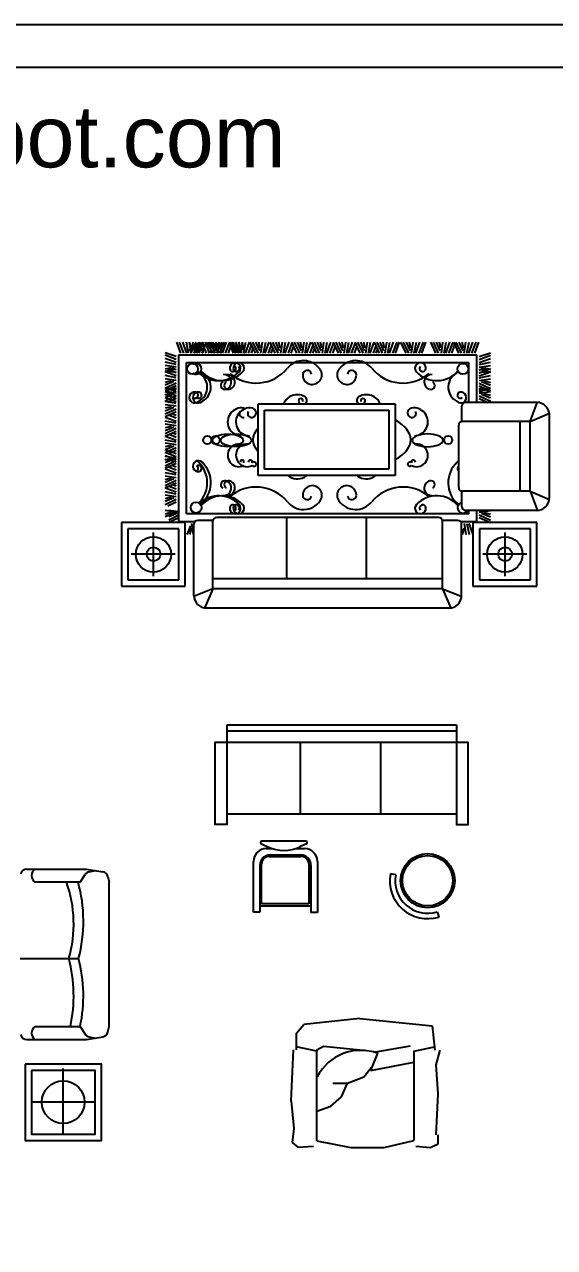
# Model space of a CAD drawing. Header units: inches. Extents: x 6.4 to 48.9, y 11.7 to 36.5.
# Drawn here: x 14.47 to 18.63, y 26.92 to 36.51 of the extents above; entities that cross this region are included whole.
import ezdxf

# ---------------------------------------------------------------- set-up
doc = ezdxf.new("R2010")
doc.units = ezdxf.units.IN
doc.header["$MEASUREMENT"] = 0
for name, color, linetype in [('02', 2, 'Continuous'), ('1', 1, 'Continuous'), ('4', 4, 'Continuous'), ('kadrbm', 4, 'Continuous')]:
    doc.layers.add(name, color=color, linetype=linetype)
doc.styles.add('bmmm', font='swissel.ttf')

# ---------------------------------------------------------------- blocks, each defined once
blk = doc.blocks.new('kadrbm')
at = {"layer": 'kadrbm', "color": 4}
blk.add_lwpolyline([(0, 0), (0, 24.7972), (21, 24.7972), (21, 0), (0, 0)], close=True, dxfattribs=at)
blk.add_lwpolyline([(20.6631, 0.3257), (20.6631, 24.4603), (0.3369, 24.4603), (0.3369, 0.3257), (20.6631, 0.3257)], dxfattribs=at)
at = {"layer": 'kadrbm', "color": 211, "true_color": 0xf674fb, "style": 'bmmm'}
blk.add_text('www.cad-libraries.blogspot.com', height=0.485134, dxfattribs=at).set_placement((0.5726, 23.6772))

msp = doc.modelspace()

# ---------------------------------------------------------------- linework, layer by layer
at = {"layer": '02'}
for p, q in [((15.6991, 33.9325), (15.6679, 34.019)), ((15.7219, 33.9325), (15.6878, 34.019)), ((15.746, 33.9325), (15.7148, 34.019)), ((15.7602, 33.9325), (15.7432, 34.019)), ((15.7798, 33.9708), (15.7684, 34.019)), ((15.7815, 33.9325), (15.7687, 34.019)), ((15.7755, 33.9509), (15.7696, 33.9645)), ((15.7841, 33.9325), (15.7968, 34.019)), ((15.7858, 33.9708), (15.7972, 34.019)), ((15.7901, 33.9509), (15.8199, 34.019)), ((15.8028, 33.9325), (15.844, 34.019)), ((15.8054, 33.9325), (15.8224, 34.019)), ((15.8196, 33.9325), (15.8508, 34.019)), ((15.8242, 33.9325), (15.8639, 34.019)), ((15.8437, 33.9325), (15.8778, 34.019)), ((15.8784, 33.9325), (15.8545, 33.9986)), ((15.8665, 33.9325), (15.8977, 34.019)), ((15.9011, 33.9325), (15.867, 34.019)), ((15.9253, 33.9325), (15.894, 34.019)), ((15.9483, 33.9325), (15.9085, 34.019)), ((15.9395, 33.9325), (15.9225, 34.019)), ((15.9696, 33.9325), (15.9284, 34.019)), ((15.9608, 33.9325), (15.948, 34.019)), ((15.9824, 33.9509), (15.9526, 34.019)), ((15.9651, 33.9708), (15.9764, 34.019)), ((15.9693, 33.9509), (15.9992, 34.019)), ((15.9867, 33.9708), (15.9753, 34.019)), ((15.9821, 33.9325), (16.0233, 34.019)), ((15.9909, 33.9325), (16.0037, 34.019)), ((16.0034, 33.9325), (16.0432, 34.019)), ((16.0122, 33.9325), (16.0293, 34.019)), ((16.0264, 33.9325), (16.0577, 34.019)), ((16.0506, 33.9325), (16.0847, 34.019)), ((16.0733, 33.9325), (16.0972, 33.9986)), ((16.1129, 33.9325), (16.0816, 34.019)), ((16.1276, 33.9325), (16.0878, 34.019)), ((16.1356, 33.9325), (16.1015, 34.019)), ((16.1489, 33.9325), (16.1077, 34.019)), ((16.1597, 33.9325), (16.1285, 34.019)), ((16.1617, 33.9509), (16.1318, 34.019)), ((16.1659, 33.9708), (16.1546, 34.019)), ((16.1739, 33.9325), (16.1569, 34.019)), ((16.1702, 33.9325), (16.183, 34.019)), ((16.1953, 33.9325), (16.1825, 34.019)), ((16.1915, 33.9325), (16.2086, 34.019)), ((16.2057, 33.9325), (16.237, 34.019)), ((16.2299, 33.9325), (16.2548, 33.9957)), ((16.2839, 33.9325), (16.2441, 34.019)), ((16.2526, 33.9325), (16.2664, 33.9706)), ((16.3052, 33.9325), (16.264, 34.019)), ((16.318, 33.9509), (16.2881, 34.019)), ((16.3222, 33.9708), (16.3109, 34.019)), ((16.3265, 33.9325), (16.3393, 34.019)), ((16.3478, 33.9325), (16.3649, 34.019)), ((16.362, 33.9325), (16.3933, 34.019)), ((16.3862, 33.9325), (16.4111, 33.9957)), ((16.4402, 33.9325), (16.4004, 34.019)), ((16.4089, 33.9325), (16.4227, 33.9706)), ((16.4615, 33.9325), (16.4203, 34.019)), ((16.4743, 33.9509), (16.4444, 34.019)), ((16.4785, 33.9708), (16.4672, 34.019)), ((16.4828, 33.9325), (16.4956, 34.019)), ((16.5041, 33.9325), (16.5212, 34.019)), ((16.5183, 33.9325), (16.5496, 34.019)), ((16.5425, 33.9325), (16.5738, 34.0119)), ((16.5652, 33.9325), (16.585, 33.9874)), ((16.6103, 33.9325), (16.5705, 34.019)), ((16.6316, 33.9325), (16.5904, 34.019)), ((16.6444, 33.9509), (16.6145, 34.019)), ((16.6486, 33.9708), (16.6373, 34.019)), ((16.6529, 33.9325), (16.6657, 34.019)), ((16.6742, 33.9325), (16.6912, 34.019)), ((16.6884, 33.9325), (16.7197, 34.019)), ((16.7126, 33.9325), (16.7375, 33.9957)), ((16.7666, 33.9325), (16.7268, 34.019)), ((16.7353, 33.9325), (16.749, 33.9706)), ((16.7879, 33.9325), (16.7467, 34.019)), ((16.8007, 33.9509), (16.7708, 34.019)), ((16.8049, 33.9708), (16.7936, 34.019)), ((16.8092, 33.9325), (16.822, 34.019)), ((16.8305, 33.9325), (16.8475, 34.019)), ((16.8447, 33.9325), (16.876, 34.019)), ((16.8689, 33.9325), (16.9001, 34.0119)), ((16.8916, 33.9325), (16.9114, 33.9874)), ((16.9367, 33.9325), (16.8969, 34.019)), ((16.958, 33.9325), (16.9168, 34.019)), ((16.9707, 33.9509), (16.9409, 34.019)), ((16.975, 33.9708), (16.9636, 34.019)), ((16.9793, 33.9325), (16.9921, 34.019)), ((17.0006, 33.9325), (17.0176, 34.019)), ((17.0148, 33.9325), (17.046, 34.019)), ((17.0389, 33.9325), (17.0702, 34.0119)), ((17.0617, 33.9325), (17.0815, 33.9874)), ((17.1067, 33.9325), (17.067, 34.019)), ((17.128, 33.9325), (17.0868, 34.019)), ((17.1408, 33.9509), (17.111, 34.019)), ((17.1451, 33.9708), (17.1337, 34.019)), ((17.1494, 33.9325), (17.1621, 34.019)), ((17.1707, 33.9325), (17.1877, 34.019)), ((17.1849, 33.9325), (17.2161, 34.019)), ((17.209, 33.9325), (17.2318, 33.9903)), ((17.2584, 33.9325), (17.2187, 34.019)), ((17.2318, 33.9325), (17.2435, 33.965)), ((17.2797, 33.9325), (17.2385, 34.019)), ((17.2925, 33.9509), (17.2627, 34.019)), ((17.2968, 33.9708), (17.2854, 34.019)), ((17.3011, 33.9325), (17.3138, 34.019)), ((17.3224, 33.9325), (17.3394, 34.019)), ((17.3366, 33.9325), (17.3678, 34.019)), ((17.3607, 33.9325), (17.3948, 34.019)), ((17.3835, 33.9325), (17.4147, 34.019)), ((17.4653, 33.9325), (17.4255, 34.019)), ((17.4866, 33.9325), (17.4454, 34.019)), ((17.4994, 33.9509), (17.4696, 34.019)), ((17.5037, 33.9708), (17.4923, 34.019)), ((17.5079, 33.9325), (17.5207, 34.019)), ((17.5292, 33.9325), (17.5463, 34.019)), ((17.5434, 33.9325), (17.5747, 34.019)), ((17.5676, 33.9325), (17.6017, 34.019)), ((17.5903, 33.9325), (17.6216, 34.019)), ((17.6997, 33.9325), (17.66, 34.019)), ((17.7211, 33.9325), (17.6799, 34.019)), ((17.7338, 33.9509), (17.704, 34.019)), ((17.7381, 33.9708), (17.7267, 34.019)), ((17.7424, 33.9325), (17.7552, 34.019)), ((17.7637, 33.9325), (17.7807, 34.019)), ((17.7779, 33.9325), (17.8091, 34.019)), ((17.802, 33.9325), (17.8361, 34.019)), ((17.8248, 33.9325), (17.8486, 33.9986)), ((17.879, 33.9325), (17.8392, 34.019)), ((17.9003, 33.9325), (17.8591, 34.019)), ((17.9131, 33.9509), (17.8833, 34.019)), ((17.9174, 33.9708), (17.906, 34.019)), ((17.9216, 33.9325), (17.9344, 34.019)), ((17.943, 33.9325), (17.96, 34.019)), ((17.9572, 33.9325), (17.9884, 34.019)), ((17.9813, 33.9325), (18.0154, 34.019)), ((18.0041, 33.9325), (18.0353, 34.019)), ((15.6633, 33.9043), (15.5767, 33.9356)), ((15.6633, 33.8816), (15.5767, 33.9157)), ((15.6633, 33.8574), (15.5767, 33.8887)), ((15.6633, 33.8432), (15.5767, 33.8603)), ((18.0399, 33.9043), (18.1265, 33.9356)), ((18.0399, 33.8816), (18.1265, 33.9157)), ((18.0399, 33.8574), (18.1265, 33.8887)), ((18.0399, 33.8432), (18.1265, 33.8603)), ((15.6633, 33.8219), (15.5767, 33.8347)), ((15.625, 33.8177), (15.5767, 33.8063)), ((15.6448, 33.8134), (15.5767, 33.7836)), ((15.6633, 33.8006), (15.5767, 33.8094)), ((15.6633, 33.7793), (15.5767, 33.7895)), ((15.6633, 33.7537), (15.5767, 33.785)), ((15.6633, 33.7395), (15.5767, 33.7566)), ((15.6633, 33.7779), (15.603, 33.8016)), ((15.6633, 33.8006), (15.6283, 33.8132)), ((18.0399, 33.8219), (18.1265, 33.8347)), ((18.0399, 33.8006), (18.0749, 33.8132)), ((18.0399, 33.8006), (18.1265, 33.8094)), ((18.0399, 33.7779), (18.1002, 33.8016)), ((18.0399, 33.7793), (18.1265, 33.7895)), ((18.0399, 33.7537), (18.1265, 33.785)), ((18.0399, 33.7395), (18.1265, 33.7566)), ((18.0583, 33.8134), (18.1265, 33.7836)), ((18.0782, 33.8177), (18.1265, 33.8063)), ((15.6633, 33.7182), (15.5767, 33.731)), ((15.625, 33.7139), (15.5767, 33.7026)), ((15.6448, 33.7097), (15.5767, 33.6798)), ((15.6633, 33.6969), (15.5767, 33.6557)), ((15.6633, 33.6756), (15.5767, 33.6358)), ((15.6633, 33.6405), (15.5767, 33.6575)), ((15.6633, 33.6547), (15.5767, 33.6359)), ((15.6633, 33.6288), (15.6085, 33.6504)), ((15.6633, 33.6515), (15.634, 33.6621)), ((18.0399, 33.7182), (18.1265, 33.731)), ((18.0399, 33.6969), (18.1265, 33.6557)), ((18.0399, 33.6756), (18.1265, 33.6358)), ((18.0399, 33.6515), (18.0692, 33.6621)), ((18.0399, 33.6405), (18.1265, 33.6575)), ((18.0399, 33.6547), (18.1265, 33.6359)), ((18.0399, 33.6288), (18.0947, 33.6504)), ((18.0583, 33.7097), (18.1265, 33.6798)), ((18.0782, 33.7139), (18.1265, 33.7026)), ((15.6633, 33.6191), (15.5767, 33.6319)), ((15.6633, 33.5974), (15.5767, 33.6287)), ((15.625, 33.6149), (15.5767, 33.6035)), ((15.6448, 33.6106), (15.5767, 33.5808)), ((15.6633, 33.5747), (15.5767, 33.6088)), ((15.6633, 33.5978), (15.5767, 33.5566)), ((15.6633, 33.5506), (15.5767, 33.5818)), ((15.6633, 33.5765), (15.597, 33.5461)), ((18.0399, 33.6191), (18.1265, 33.6319)), ((18.0399, 33.5978), (18.1265, 33.5566)), ((18.0399, 33.5765), (18.1061, 33.5461)), ((18.0583, 33.6106), (18.1265, 33.5808)), ((18.0782, 33.6149), (18.1265, 33.6035)), ((15.6633, 33.5364), (15.5767, 33.5534)), ((15.6633, 33.515), (15.5767, 33.5278)), ((15.625, 33.5108), (15.5767, 33.4994)), ((15.6448, 33.5065), (15.5767, 33.4767)), ((15.6633, 33.4937), (15.5767, 33.4525)), ((15.6633, 33.4724), (15.5767, 33.4326)), ((15.6633, 33.3968), (15.5767, 33.4281)), ((15.6633, 33.3826), (15.5767, 33.3997)), ((15.6633, 33.3613), (15.5767, 33.3741)), ((15.6633, 33.421), (15.603, 33.4447)), ((15.6633, 33.4437), (15.6283, 33.4563)), ((15.625, 33.3571), (15.5767, 33.3457)), ((15.6448, 33.3528), (15.5767, 33.323)), ((15.6633, 33.34), (15.5767, 33.2988)), ((15.6633, 33.3187), (15.5767, 33.2789)), ((15.6633, 33.2478), (15.5767, 33.279)), ((15.6633, 33.2719), (15.6085, 33.2935)), ((15.6633, 33.2947), (15.634, 33.3052)), ((15.6633, 33.2336), (15.5767, 33.2506)), ((15.6633, 33.2123), (15.5767, 33.225)), ((15.625, 33.208), (15.5767, 33.1966)), ((15.6448, 33.2037), (15.5767, 33.1739)), ((15.6633, 33.1909), (15.5767, 33.1497)), ((15.6633, 33.1416), (15.5767, 33.1729)), ((15.6633, 33.1189), (15.5767, 33.153)), ((15.6633, 33.0947), (15.5767, 33.126)), ((15.6633, 33.1092), (15.5767, 33.122)), ((15.625, 33.105), (15.5767, 33.0936)), ((15.6448, 33.1007), (15.5767, 33.0709)), ((15.6633, 33.0805), (15.5767, 33.0976)), ((15.6633, 33.0879), (15.5767, 33.0467)), ((15.6633, 33.1696), (15.597, 33.1392)), ((15.6633, 33.0666), (15.5767, 33.0268)), ((15.6633, 32.991), (15.5767, 33.0223)), ((15.6633, 32.9768), (15.5767, 32.9939)), ((15.6633, 33.0152), (15.603, 33.0389)), ((15.6633, 33.0379), (15.6283, 33.0505)), ((15.6633, 32.9555), (15.5767, 32.9683)), ((15.625, 32.9512), (15.5767, 32.9399)), ((15.6448, 32.947), (15.5767, 32.9171)), ((15.6633, 32.9342), (15.5767, 32.893)), ((15.6633, 32.9129), (15.5767, 32.8731)), ((15.6633, 32.8661), (15.6085, 32.8877)), ((15.6633, 32.8888), (15.634, 32.8994)), ((15.6633, 32.8419), (15.5767, 32.8732)), ((15.6633, 32.8277), (15.5767, 32.8448)), ((15.6633, 32.8064), (15.5767, 32.8192)), ((15.625, 32.8022), (15.5767, 32.7908)), ((15.6448, 32.7979), (15.5767, 32.7681)), ((15.6633, 32.7851), (15.5767, 32.7439)), ((15.6633, 32.6862), (15.5767, 32.699)), ((15.6633, 32.7638), (15.597, 32.7334)), ((15.6834, 32.6874), (15.6046, 32.699)), ((18.0399, 32.6862), (18.1265, 32.699)), ((15.625, 32.682), (15.5767, 32.6706)), ((15.6448, 32.6777), (15.5767, 32.6479)), ((15.6529, 32.682), (15.6046, 32.6706)), ((15.6727, 32.6777), (15.6046, 32.6479)), ((15.6834, 32.6612), (15.6046, 32.6237)), ((15.6834, 32.64), (15.6046, 32.6038)), ((15.7841, 32.5972), (15.7968, 32.5107)), ((17.9216, 32.5972), (17.9344, 32.5107)), ((17.943, 32.5972), (17.96, 32.5107)), ((17.9572, 32.5972), (17.9884, 32.5107)), ((18.0399, 32.6649), (18.1265, 32.6237)), ((18.0399, 32.6436), (18.1265, 32.6038)), ((18.0583, 32.6777), (18.1265, 32.6479)), ((18.0782, 32.682), (18.1265, 32.6706)), ((15.4861, 32.1834), (15.4861, 32.525)), ((15.7755, 32.5788), (15.7457, 32.5107)), ((15.7798, 32.5589), (15.7684, 32.5107)), ((17.9174, 32.5589), (17.906, 32.5107)), ((18.2422, 32.1834), (18.2422, 32.525)), ((15.6556, 32.3573), (15.3105, 32.3573)), ((18.4116, 32.3573), (18.0665, 32.3573)), ((16.0553, 30.9718), (17.8608, 30.9718)), ((16.6345, 30.8765), (16.6345, 30.3121)), ((17.265, 30.8765), (17.265, 30.3121)), ((16.6792, 30.1069), (16.3357, 30.1069)), ((16.3377, 30.0835), (16.3818, 30.0626)), ((16.3699, 30.0483), (16.4193, 30.0483)), ((16.5992, 30.0483), (16.6699, 30.0483)), ((16.6772, 30.0835), (16.6331, 30.0626)), ((16.2699, 29.551), (16.2699, 29.9483)), ((16.3199, 29.9183), (16.3199, 29.551)), ((16.3323, 29.6159), (16.3323, 29.9267)), ((16.3923, 29.9867), (16.6432, 29.9867)), ((16.3999, 29.9983), (16.6399, 29.9983)), ((16.7032, 29.9267), (16.7032, 29.6159)), ((16.7199, 29.9183), (16.7198, 29.5483)), ((16.7699, 29.9483), (16.7699, 29.5483)), ((17.3841, 29.8426), (17.3423, 29.8503)), ((16.3199, 29.551), (16.2699, 29.551)), ((16.7199, 29.5983), (16.3199, 29.5983)), ((16.7032, 29.6159), (16.3323, 29.6159)), ((16.7699, 29.5483), (16.7183, 29.5483)), ((17.71, 29.5529), (17.7222, 29.5131)), ((16.6069, 28.6021), (16.6651, 28.6699)), ((17.1042, 28.7173), (16.6651, 28.6699)), ((17.1042, 28.7173), (17.6701, 28.6587)), ((16.6069, 28.4699), (16.6069, 28.6021)), ((17.6701, 28.6587), (17.6925, 28.4686)), ((16.767, 28.4605), (16.604, 28.4954)), ((16.7672, 28.4699), (16.8195, 28.5004)), ((16.8195, 28.5004), (17.1545, 28.4646)), ((17.2129, 28.4537), (17.5009, 28.5017)), ((17.5263, 28.4605), (17.6894, 28.4954)), ((16.5637, 28.0681), (16.5836, 28.4699)), ((16.7672, 27.7584), (16.7672, 28.4699)), ((17.1881, 28.308), (17.2446, 28.4437)), ((17.5263, 28.4605), (17.5263, 27.7608)), ((17.701, 28.3542), (17.7337, 28.4686)), ((14.7775, 27.8093), (14.7775, 28.3238)), ((17.1349, 28.2602), (17.2043, 28.347)), ((17.1881, 28.308), (17.5263, 28.3737)), ((17.7161, 28.1273), (17.701, 28.3542)), ((16.8913, 28.2104), (17.0067, 28.2104)), ((16.9593, 28.1037), (17.0067, 28.2104)), ((17.0067, 28.2104), (17.1349, 28.2602)), ((16.8764, 28.0291), (16.9593, 28.1037)), ((17.7027, 27.804), (17.7161, 28.1273)), ((15.0169, 28.0606), (14.5381, 28.0606)), ((16.5637, 28.0681), (16.5857, 27.8553)), ((16.7672, 27.9894), (16.8764, 28.0291)), ((16.5857, 27.8553), (16.5719, 27.7445)), ((17.7186, 27.7335), (17.7186, 27.804)), ((16.5719, 27.7445), (16.6181, 27.7076)), ((16.6181, 27.7076), (16.7389, 27.7162)), ((16.7672, 27.7584), (17.0318, 27.7055)), ((17.2943, 27.7055), (17.5263, 27.7608)), ((17.5432, 27.7158), (17.6553, 27.7064)), ((17.6553, 27.7064), (17.7186, 27.7335)), ((17.0318, 27.7055), (17.2943, 27.7055))]:
    msp.add_line(p, q, dxfattribs=at)
for points in [[(16.0608, 31.0178), (16.0608, 30.2378), (15.9681, 30.2378), (15.9681, 30.8838), (17.9534, 30.8838)], [(16.0608, 31.0178), (17.8608, 31.0178)], [(17.8608, 31.0178), (17.8608, 30.2378), (17.9534, 30.2378), (17.9534, 30.8838)], [(17.8608, 30.3178), (16.0608, 30.3178)]]:
    msp.add_lwpolyline(points, dxfattribs=at)
for points in [[(14.4782, 28.3597), (14.4782, 27.7597), (15.0782, 27.7597), (15.0782, 28.3597)], [(14.5282, 28.3097), (14.5282, 27.8097), (15.0282, 27.8097), (15.0282, 28.3097)]]:
    msp.add_lwpolyline(points, close=True, dxfattribs=at)
for centre, radius in [((15.7913, 33.8086), 0.0425), ((17.9119, 33.8086), 0.0425), ((15.9073, 33.2504), 0.0322), ((15.9718, 33.2504), 0.0322), ((17.7959, 33.2504), 0.0322), ((15.8192, 32.7211), 0.0425), ((15.4861, 32.3558), 0.0543), ((18.2422, 32.3558), 0.0543), ((17.6349, 29.7966), 0.2125), ((17.6349, 29.7966), 0.1975), ((14.7775, 28.0606), 0.1675)]:
    msp.add_circle(centre, radius, dxfattribs=at)
for centre, radius, start, end in [((15.8192, 33.8086), 0.0425, 233.55575, 126.44425), ((16.1255, 33.8141), 0.0428, 316.28565, 187.72508), ((16.1534, 33.8141), 0.0428, 316.28565, 187.72508), ((16.6601, 33.7115), 0.1615, 35.59186, 140.71729), ((17.071, 33.7115), 0.1615, 39.28271, 144.40814), ((17.5777, 33.8141), 0.0428, 352.27492, 223.71435), ((15.9968, 33.9372), 0.2209, 220.11625, 316.28565), ((15.7813, 33.6654), 0.1259, 296.61919, 67.25923), ((16.0246, 33.9372), 0.2209, 220.11625, 316.28565), ((15.8092, 33.6654), 0.1259, 296.61919, 67.25923), ((16.0364, 33.7053), 0.059, 285.86268, 94.41017), ((16.0643, 33.7053), 0.059, 285.86268, 94.41017), ((16.1073, 33.8116), 0.0243, 187.72508, 40.31486), ((16.2895, 34.0146), 0.3173, 229.754, 320.71729), ((16.1352, 33.8116), 0.0243, 187.72508, 40.31486), ((16.7302, 33.7616), 0.0752, 181.23733, 35.59186), ((16.6905, 33.7608), 0.0355, 12.1666, 181.23733), ((17.0008, 33.7616), 0.0752, 144.40814, 358.76267), ((17.0405, 33.7608), 0.0355, 358.76267, 167.8334), ((17.4416, 34.0146), 0.3173, 219.28271, 310.246), ((17.7064, 33.9372), 0.2209, 223.71435, 319.88375), ((17.5959, 33.8116), 0.0243, 139.68514, 352.27492), ((17.6668, 33.7053), 0.059, 85.58983, 254.13732), ((17.9219, 33.6654), 0.1259, 112.74077, 243.38081), ((16.0438, 33.679), 0.0317, 120.58368, 285.86268), ((16.0717, 33.679), 0.0317, 120.58368, 285.86268), ((17.6594, 33.679), 0.0317, 254.13732, 59.41632), ((15.8084, 33.584), 0.0428, 81.82536, 313.26479), ((15.8363, 33.584), 0.0428, 81.82536, 313.26479), ((15.811, 33.6022), 0.0243, 229.23557, 81.82536), ((15.8389, 33.6022), 0.0243, 229.23557, 81.82536), ((16.6139, 33.4861), 0.1201, 63.10688, 155.86536), ((16.6398, 33.5573), 0.0178, 345.69713, 188.48516), ((16.6545, 33.5628), 0.0333, 194.18815, 236.17177), ((16.6545, 33.5628), 0.0333, 303.82823, 65.70788), ((17.1132, 33.5628), 0.0333, 114.29212, 236.17177), ((17.1538, 33.4861), 0.1201, 24.13464, 116.89312), ((17.1279, 33.5573), 0.0178, 351.51484, 194.30287), ((17.1132, 33.5628), 0.0333, 303.82823, 345.81185), ((17.8948, 33.584), 0.0428, 226.73521, 98.17464), ((17.8921, 33.6022), 0.0243, 98.17464, 310.76443), ((16.1759, 33.3933), 0.1093, 79.99962, 268.02511), ((16.2404, 33.3933), 0.1093, 79.99962, 268.02511), ((16.1896, 33.4583), 0.0302, 148.63658, 280.00038), ((16.2541, 33.4583), 0.0302, 148.63658, 280.00038), ((16.253, 33.4647), 0.0367, 280.00038, 79.99962), ((17.5147, 33.4647), 0.0367, 100.00038, 259.99962), ((17.5273, 33.3933), 0.1093, 271.97489, 100.00038), ((17.5136, 33.4583), 0.0302, 259.99962, 31.36342), ((16.1556, 33.1308), 0.0888, 79.27119, 296.2543), ((16.2201, 33.1308), 0.0888, 79.27119, 296.2543), ((17.5476, 33.1308), 0.0888, 243.7457, 100.72881), ((15.8363, 33.0457), 0.0428, 46.73521, 278.17464), ((15.8084, 33.0457), 0.0428, 46.73521, 67.17329), ((15.6863, 32.916), 0.2209, 314.28883, 46.73521), ((15.7142, 32.916), 0.2209, 309.34081, 46.73521), ((16.1796, 33.0776), 0.0158, 344.50208, 178.73838), ((16.2442, 33.0776), 0.0158, 344.50208, 178.73838), ((16.2725, 33.0623), 0.0172, 220.33935, 139.66065), ((17.4952, 33.0623), 0.0172, 40.33935, 319.66065), ((17.5236, 33.0776), 0.0158, 1.26162, 195.49792), ((18.0169, 32.916), 0.2209, 133.26479, 229.43418), ((17.8948, 33.0457), 0.0428, 112.82671, 133.26479), ((15.8389, 33.0275), 0.0243, 278.17464, 130.76443), ((15.811, 33.0275), 0.0243, 305.02207, 54.97793), ((17.8921, 33.0275), 0.0243, 125.02207, 234.97793), ((16.0438, 32.9007), 0.0317, 74.13732, 239.41632), ((16.0364, 32.8744), 0.059, 265.58983, 74.13732), ((16.0717, 32.9007), 0.0317, 74.13732, 239.41632), ((16.0643, 32.8744), 0.059, 265.58983, 74.13732), ((16.6139, 33.0663), 0.1201, 231.69001, 296.89312), ((16.7302, 32.8181), 0.0752, 324.40814, 178.76267), ((16.6545, 32.9895), 0.0333, 294.29212, 328.34341), ((17.0008, 32.8181), 0.0752, 1.23733, 215.59186), ((17.1132, 32.9895), 0.0333, 211.65659, 245.70788), ((17.1538, 33.0663), 0.1201, 243.10688, 308.30999), ((17.6668, 32.8744), 0.059, 105.86268, 274.41017), ((17.6594, 32.9007), 0.0317, 300.58368, 105.86268), ((15.9968, 32.5925), 0.2209, 43.71435, 132.9986), ((16.0246, 32.5925), 0.2209, 43.71435, 138.85739), ((16.2895, 32.5651), 0.3173, 39.28271, 130.246), ((16.6905, 32.8189), 0.0355, 178.76267, 347.8334), ((17.0405, 32.8189), 0.0355, 192.1666, 1.23733), ((17.4416, 32.5651), 0.3173, 49.754, 140.71729), ((17.7064, 32.5925), 0.2209, 40.11625, 136.28565), ((16.1255, 32.7156), 0.0428, 172.27492, 43.71435), ((16.1073, 32.7181), 0.0243, 319.68514, 172.27492), ((16.1534, 32.7156), 0.0428, 172.27492, 43.71435), ((16.1352, 32.7181), 0.0243, 319.68514, 172.27492), ((16.6601, 32.8682), 0.1615, 219.28271, 324.40814), ((17.071, 32.8682), 0.1615, 215.59186, 320.71729), ((17.5777, 32.7156), 0.0428, 136.28565, 7.72508), ((17.5959, 32.7181), 0.0243, 7.72508, 220.31486), ((17.9119, 32.7211), 0.0425, 102.79367, 328.87021), ((16.3373, 30.0957), 0.0122, 98.79085, 276.74154), ((16.6776, 30.0957), 0.0122, 263.25846, 81.20915), ((16.3699, 29.9483), 0.1, 90, 180), ((16.5085, 30.3311), 0.2969, 244.72948, 295.11279), ((16.6699, 29.9483), 0.1, 0, 90), ((16.3999, 29.9183), 0.08, 90, 180), ((16.3923, 29.9267), 0.06, 90, 180), ((16.6399, 29.9183), 0.08, 0, 90), ((16.6432, 29.9267), 0.06, 0, 90), ((17.6349, 29.7966), 0.2975, 169.59556, 286.94871), ((17.6349, 29.7966), 0.255, 169.59556, 287.11288), ((17.7214, 29.5128), 0.00085, 286.94871, 17.11288), ((17.1121, 28.077), 0.3899, 70, 152)]:
    msp.add_arc(centre, radius, start, end, dxfattribs=at)
for centre, major_axis, ratio, start_param, end_param in [((16.8843, 33.2524), (0.619, 0), 0.418335, -0.64395, 0.64395), ((16.0681, 33.2484), (-0.1206, 0), 0.416173, 3.141593, 9.424778), ((16.1326, 33.2484), (-0.1206, 0), 0.416173, 3.141593, 9.424778), ((16.8843, 33.2524), (0.619, 0), 0.418335, 2.780682, 3.502503)]:
    msp.add_ellipse(centre, major_axis=major_axis, ratio=ratio, start_param=start_param, end_param=end_param, dxfattribs=at)
at = {"layer": '02', "extrusion": (0, 0, -1)}
msp.add_ellipse((17.6351, 33.2484), major_axis=(0.1206, 0), ratio=0.416173, start_param=3.141593, end_param=9.424778, dxfattribs=at)
at = {"layer": '1'}
for p, q in [((14.4925, 29.888), (14.9609, 29.888)), ((14.9101, 29.7864), (14.9492, 29.8451)), ((14.9609, 29.888), (15.087, 29.867)), ((14.9815, 29.8667), (15.0301, 29.8765)), ((15.128, 29.8292), (15.1387, 29.7864)), ((14.9101, 29.7864), (14.5545, 29.7864)), ((15.1387, 28.6536), (15.1387, 29.7864)), ((14.4402, 29.1872), (14.898, 29.1872)), ((14.5545, 28.6536), (14.9101, 28.6536)), ((14.9101, 28.6536), (14.9492, 28.5949)), ((14.9609, 28.552), (15.087, 28.573)), ((14.9815, 28.5733), (15.0301, 28.5636)), ((15.128, 28.6108), (15.1387, 28.6536)), ((14.4925, 28.552), (14.9609, 28.552))]:
    msp.add_line(p, q, dxfattribs=at)
for centre, radius, start, end in [((14.4925, 29.8372), 0.0508, 90, 165.96376), ((14.5926, 29.8372), 0.0635, 126.8699, 233.1301), ((14.9915, 29.8169), 0.0508, 101.30993, 146.30993), ((15.0787, 29.8169), 0.0508, 14.03624, 80.53768), ((13.8799, 29.4565), 0.9797, 344.04435, 19.67678), ((13.7766, 29.4795), 1.1589, 345.39003, 15.35464), ((13.7004, 28.8949), 1.1589, 347.98199, 14.60997), ((13.7766, 28.8949), 1.1589, 347.98199, 14.60997), ((14.4925, 28.6028), 0.0508, 194.03624, 270), ((14.5926, 28.6028), 0.0635, 126.8699, 233.1301), ((14.9915, 28.6231), 0.0508, 213.69007, 258.69007), ((15.0787, 28.6232), 0.0508, 279.46232, 345.96376)]:
    msp.add_arc(centre, radius, start, end, dxfattribs=at)
at = {"layer": '4'}
for p, q in [((15.6834, 33.9188), (18.0198, 33.9188)), ((15.6834, 32.6108), (15.6834, 33.9188)), ((15.7441, 33.8581), (17.959, 33.8581)), ((15.7441, 32.6716), (15.7441, 33.8581)), ((17.959, 33.5461), (17.959, 33.8581)), ((18.0198, 33.5461), (18.0198, 33.9188)), ((16.3051, 33.5352), (17.3793, 33.5352)), ((16.3051, 32.9721), (16.3051, 33.5352)), ((16.3551, 33.4852), (17.3293, 33.4852)), ((16.3551, 33.0221), (16.3551, 33.4852)), ((17.3293, 33.4852), (17.3293, 33.0221)), ((17.3793, 33.5352), (17.3793, 32.9721)), ((17.9025, 33.3955), (17.9025, 33.5161)), ((18.4892, 33.5461), (17.9325, 33.5461)), ((18.4392, 33.3961), (18.4944, 33.5415)), ((18.4392, 33.3961), (18.5898, 33.4613)), ((18.5892, 32.7991), (18.5892, 33.461)), ((17.8782, 32.8791), (17.8782, 33.3661)), ((18.4392, 33.3961), (17.9082, 33.3961)), ((18.3592, 32.8491), (18.3592, 33.3961)), ((18.4392, 32.8491), (18.4392, 33.3961)), ((17.3293, 33.0221), (16.3551, 33.0221)), ((17.3793, 32.9721), (16.3051, 32.9721)), ((17.9025, 32.7291), (17.9025, 32.8497)), ((18.4392, 32.8491), (17.9082, 32.8491)), ((18.4392, 32.8491), (18.4944, 32.7037)), ((18.4392, 32.8491), (18.5898, 32.7839)), ((18.4892, 32.6991), (17.9325, 32.6991)), ((17.959, 32.6716), (17.959, 32.6991)), ((18.0198, 32.6108), (18.0198, 32.6991)), ((15.2343, 32.6042), (15.2343, 32.1042)), ((15.7343, 32.6042), (15.2343, 32.6042)), ((15.8101, 32.6108), (15.6834, 32.6108)), ((15.7343, 32.1042), (15.7343, 32.6042)), ((17.959, 32.6716), (15.7441, 32.6716)), ((15.9521, 32.62), (15.8316, 32.62)), ((15.9516, 32.0833), (15.9516, 32.6143)), ((17.7216, 32.6443), (15.9816, 32.6443)), ((16.5298, 32.1633), (16.5298, 32.6443)), ((17.156, 32.1633), (17.156, 32.6443)), ((17.8716, 32.62), (17.751, 32.62)), ((17.7516, 32.0833), (17.7516, 32.6143)), ((18.0198, 32.6108), (17.8931, 32.6108)), ((17.9903, 32.6042), (17.9903, 32.1042)), ((18.4903, 32.6042), (17.9903, 32.6042)), ((18.4903, 32.1042), (18.4903, 32.6042)), ((15.2843, 32.5542), (15.2843, 32.1542)), ((15.6843, 32.5542), (15.2843, 32.5542)), ((15.6843, 32.1542), (15.6843, 32.5542)), ((15.8016, 32.0333), (15.8016, 32.59)), ((17.9016, 32.0333), (17.9016, 32.59)), ((18.0403, 32.5542), (18.0403, 32.1542)), ((18.4403, 32.5542), (18.0403, 32.5542)), ((18.4403, 32.1542), (18.4403, 32.5542)), ((15.2843, 32.1542), (15.6843, 32.1542)), ((17.7516, 32.1633), (15.9516, 32.1633)), ((18.0403, 32.1542), (18.4403, 32.1542)), ((15.2343, 32.1042), (15.7343, 32.1042)), ((15.9516, 32.0833), (15.8062, 32.028)), ((15.9516, 32.0833), (15.8864, 31.9327)), ((17.7516, 32.0833), (15.9516, 32.0833)), ((17.7516, 32.0833), (17.897, 32.028)), ((17.7516, 32.0833), (17.8168, 31.9327)), ((17.9903, 32.1042), (18.4903, 32.1042)), ((17.8016, 31.9333), (15.9016, 31.9333))]:
    msp.add_line(p, q, dxfattribs=at)
for centre in [(15.4846, 32.3542), (18.2406, 32.3542)]:
    msp.add_circle(centre, 0.1382, dxfattribs=at)
for centre, radius, start, end in [((17.9325, 33.5161), 0.03, 90, 180), ((18.4892, 33.4461), 0.1, 0, 90), ((17.9082, 33.3661), 0.03, 90, 180), ((17.9082, 32.8791), 0.03, 180, 270), ((18.4892, 32.7991), 0.1, 270, 0), ((17.9325, 32.7291), 0.03, 180, 270), ((15.8316, 32.59), 0.03, 90, 180), ((15.9816, 32.6143), 0.03, 90, 180), ((17.7216, 32.6143), 0.03, 0, 90), ((17.8716, 32.59), 0.03, 0, 90), ((15.9016, 32.0333), 0.1, 180, 270), ((17.8016, 32.0333), 0.1, 270, 0)]:
    msp.add_arc(centre, radius, start, end, dxfattribs=at)

# ---------------------------------------------------------------- block references
at = {"layer": 'kadrbm'}
msp.add_blockref('kadrbm', (6.3843, 11.711), dxfattribs=at)

doc.saveas('drawing.dxf')
